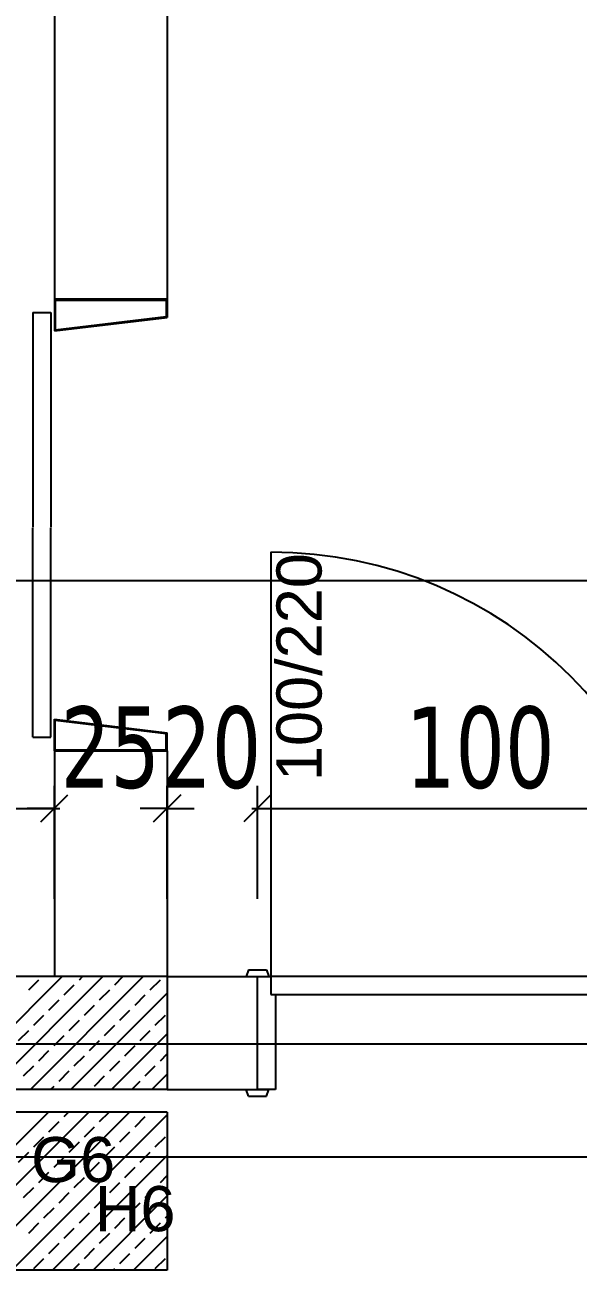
# Model space of a CAD drawing. Header units: millimetres. Extents: x 43168.9 to 43194.6, y -25545.1 to -25543.4.
# Drawn here: x 43170.8246 to 43170.8491, y -25544.5589 to -25544.5038 of the extents above; entities that cross this region are included whole.
import ezdxf
from ezdxf.enums import TextEntityAlignment as Align

# ---------------------------------------------------------------- set-up
doc = ezdxf.new("R2010")
doc.units = ezdxf.units.MM
doc.header["$LTSCALE"] = 200
doc.linetypes.add('DASHDOT', pattern=[1, 0.5, -0.25, 0, -0.25])
doc.linetypes.add('DASHDOT2', pattern=[0.5, 0.25, -0.125, 0, -0.125])
for name, color, linetype in [('aks_sgh', 5, 'DASHDOT2'), ('dograma_sgh', 43, 'Continuous'), ('duv_sgh', 4, 'Continuous'), ('kesitcizgisi_sgh', 22, 'Continuous'), ('kolon-b.a_sgh', 6, 'Continuous'), ('merdi_sgh', 3, 'Continuous'), ('olcuic_sgh', 183, 'Continuous'), ('poz_sgh', 12, 'Continuous'), ('tarama-betonarme_sgh', 223, 'Continuous')]:
    doc.layers.add(name, color=color, linetype=linetype)
doc.styles.add('1-200', font='arial.ttf', dxfattribs={"height": 60})
doc.styles.add('dim', font='VERDANA.TTF', dxfattribs={"width": 0.7})
doc.styles.add('text2', font='arial.ttf')

msp = doc.modelspace()

# ---------------------------------------------------------------- linework, layer by layer
at = {"color": 0, "linetype": 'ByBlock', "lineweight": -2}
for p, q in [((43170.8252790417, -25544.53906761332), (43170.8264790417, -25544.53786761332)), ((43170.8252790417, -25544.53906761332), (43170.8264790417, -25544.53786761332)), ((43170.83147904171, -25544.53786761332), (43170.83027904171, -25544.53906761332)), ((43170.83027904171, -25544.53906761332), (43170.83147904171, -25544.53786761332)), ((43170.83547904171, -25544.53786761332), (43170.8342790417, -25544.53906761332)), ((43170.83547904171, -25544.53786761332), (43170.8342790417, -25544.53906761332))]:
    msp.add_line(p, q, dxfattribs=at)
at = {"layer": 'aks_sgh'}
for p, q in [((43171.17087959124, -25544.54891939969), (43170.19487849217, -25544.54891939969)), ((43171.17087959124, -25544.55391939969), (43170.19487849217, -25544.55391939969))]:
    msp.add_line(p, q, dxfattribs=at)
at = {"layer": 'dograma_sgh', "color": 145}
msp.add_line((43170.83547904171, -25544.52711939969), (43170.83547904171, -25544.54591939969), dxfattribs=at)
at = {"layer": 'dograma_sgh'}
for p, q in [((43170.8344790417, -25544.54561939969), (43170.83437904171, -25544.54591939969)), ((43170.83437904171, -25544.54591939969), (43170.8353790417, -25544.54591939969)), ((43170.8344790417, -25544.54561939969), (43170.8352790417, -25544.54561939969)), ((43170.83487904171, -25544.55091939969), (43170.83487904171, -25544.54591939969)), ((43170.83487904171, -25544.54591939969), (43170.83547904171, -25544.54591939969)), ((43170.8352790417, -25544.54561939969), (43170.8353790417, -25544.54591939969)), ((43170.85427904171, -25544.54591939969), (43170.83547904171, -25544.54591939969)), ((43170.83547904171, -25544.54591939969), (43170.83547904171, -25544.54671939969)), ((43170.83547904171, -25544.54591939969), (43170.83547904171, -25544.54621939969)), ((43170.83547904171, -25544.54621939969), (43170.83547904171, -25544.54671939969)), ((43170.83547904171, -25544.54671939969), (43170.85427904171, -25544.54671939969)), ((43170.83547904171, -25544.54671939969), (43170.8356790417, -25544.54671939969)), ((43170.8356790417, -25544.54671939969), (43170.8356790417, -25544.55091939969)), ((43170.8344790417, -25544.55121939969), (43170.83437904171, -25544.55091939969)), ((43170.83437904171, -25544.55091939969), (43170.8353790417, -25544.55091939969)), ((43170.8356790417, -25544.55091939969), (43170.83487904171, -25544.55091939969)), ((43170.8352790417, -25544.55121939969), (43170.8353790417, -25544.55091939969)), ((43170.8344790417, -25544.55121939969), (43170.8352790417, -25544.55121939969))]:
    msp.add_line(p, q, dxfattribs=at)
at = {"layer": 'dograma_sgh', "color": 145}
msp.add_arc((43170.83547904171, -25544.54591939969), 0.01879999999999999, 0, 90, dxfattribs=at)
at = {"layer": 'duv_sgh'}
for p, q in [((43170.8258790417, -25544.49791939969), (43170.8258790417, -25544.51591939969)), ((43170.83087904171, -25544.49791939969), (43170.83087904171, -25544.51591939969)), ((43170.83087904171, -25544.51591939969), (43170.8258790417, -25544.51591939969)), ((43170.8258790417, -25544.53591939969), (43170.8258790417, -25544.54591939969)), ((43170.83087904171, -25544.53591939969), (43170.8258790417, -25544.53591939969)), ((43170.83087904171, -25544.53591939969), (43170.83087904171, -25544.54591939969)), ((43170.83087904171, -25544.54591939969), (43170.83487904171, -25544.54591939969)), ((43170.83487904171, -25544.55091939969), (43170.83487904171, -25544.54591939969)), ((43170.83087904171, -25544.55091939969), (43170.83487904171, -25544.55091939969))]:
    msp.add_line(p, q, dxfattribs=at)
at = {"layer": 'kesitcizgisi_sgh', "linetype": 'DASHDOT'}
msp.add_line((43170.24962621122, -25544.52837139241), (43171.04213187219, -25544.52837139241), dxfattribs=at)
at = {"layer": 'kolon-b.a_sgh'}
for p, q in [((43170.83087904171, -25544.54591939969), (43170.7828790417, -25544.54591939969)), ((43170.83087904171, -25544.54591939969), (43170.83087904171, -25544.55091939969)), ((43170.83087904171, -25544.55091939969), (43170.7828790417, -25544.55091939969)), ((43170.83087904171, -25544.55191939969), (43170.7828790417, -25544.55191939969)), ((43170.83087904171, -25544.55191939969), (43170.83087904171, -25544.55891939969)), ((43170.83087904171, -25544.55891939969), (43170.7828790417, -25544.55891939969))]:
    msp.add_line(p, q, dxfattribs=at)
at = {"layer": 'merdi_sgh'}
for p, q in [((43170.83087904171, -25544.51591939969), (43170.8258790417, -25544.51591939969)), ((43170.8258790417, -25544.51591939972), (43170.83087904171, -25544.51591939972)), ((43170.8258790417, -25544.51591939972), (43170.8258790417, -25544.51591939972)), ((43170.8258790417, -25544.51591939972), (43170.8258790417, -25544.51731939972)), ((43170.8259190417, -25544.51595939972), (43170.83083904171, -25544.51595939972)), ((43170.8259190417, -25544.51595939972), (43170.8259190417, -25544.51727456238)), ((43170.82628158438, -25544.51591939972), (43170.82628158438, -25544.51595939972)), ((43170.83083904171, -25544.51595939972), (43170.83083904171, -25544.51668371518)), ((43170.83087904171, -25544.51591939972), (43170.83087904171, -25544.51671939972)), ((43170.8249190417, -25544.51651139972), (43170.8249190417, -25544.52601939972)), ((43170.8249190417, -25544.51651139972), (43170.82571904171, -25544.51651139972)), ((43170.82571904171, -25544.51651139972), (43170.82571904171, -25544.52601939972)), ((43170.8258790417, -25544.51731939972), (43170.83087904171, -25544.51671939972)), ((43170.8259190417, -25544.51727456238), (43170.83083904171, -25544.51668371518)), ((43170.8249190417, -25544.53531139972), (43170.8249190417, -25544.52603539972)), ((43170.82571904171, -25544.53531939972), (43170.82571904171, -25544.52604339972)), ((43170.8258790417, -25544.53451939972), (43170.83087904171, -25544.53511939972)), ((43170.8258790417, -25544.53591939972), (43170.8258790417, -25544.53451939972)), ((43170.8259190417, -25544.53456423706), (43170.83083904171, -25544.53515508426)), ((43170.8259190417, -25544.53587939972), (43170.8259190417, -25544.53456423706)), ((43170.8249190417, -25544.53531139972), (43170.82571904171, -25544.53531139972)), ((43170.83083904171, -25544.53587939972), (43170.83083904171, -25544.53515508426)), ((43170.83087904171, -25544.53591939972), (43170.83087904171, -25544.53511939972)), ((43170.83087904171, -25544.53591939972), (43170.8258790417, -25544.53591939972)), ((43170.8258790417, -25544.53591939972), (43170.83087904171, -25544.53591939972)), ((43170.8258790417, -25544.53591939972), (43170.82687904171, -25544.53591939972)), ((43170.8259190417, -25544.53587939972), (43170.83083904171, -25544.53587939972)), ((43170.82628158438, -25544.53591939972), (43170.82628158438, -25544.53587939972))]:
    msp.add_line(p, q, dxfattribs=at)
at = {"layer": 'olcuic_sgh'}
for p, q in [((43170.8258790417, -25544.54246761332), (43170.8258790417, -25544.53746761333)), ((43170.8258790417, -25544.54246761332), (43170.8258790417, -25544.53746761333)), ((43170.83087904171, -25544.54246761332), (43170.83087904171, -25544.53746761333)), ((43170.83087904171, -25544.54246761332), (43170.83087904171, -25544.53746761333)), ((43170.83487904171, -25544.54246761332), (43170.83487904171, -25544.53746761333)), ((43170.83487904171, -25544.54246761332), (43170.83487904171, -25544.53746761333)), ((43170.7876290417, -25544.53846761333), (43170.82612904171, -25544.53846761333)), ((43170.8258790417, -25544.53846761333), (43170.8246790417, -25544.53846761333)), ((43170.83087904171, -25544.53846761333), (43170.82967904171, -25544.53846761333)), ((43170.83087904171, -25544.53846761333), (43170.83207904171, -25544.53846761333)), ((43170.8346290417, -25544.53846761333), (43170.8551290417, -25544.53846761333)), ((43170.83487904171, -25544.53846761333), (43170.83607904171, -25544.53846761333))]:
    msp.add_line(p, q, dxfattribs=at)
at = {"layer": 'tarama-betonarme_sgh'}
for p, q in [((43170.82122510258, -25544.55091939969), (43170.82622510258, -25544.54591939969)), ((43170.8230211538, -25544.55091939969), (43170.82802115381, -25544.54591939969)), ((43170.82481720503, -25544.55091939969), (43170.82981720503, -25544.54591939969)), ((43170.82698633768, -25544.54605619059), (43170.82712312858, -25544.54591939969)), ((43170.8285578825, -25544.54628069699), (43170.8289191798, -25544.54591939969)), ((43170.82474127365, -25544.54650520339), (43170.82519028646, -25544.54605619059)), ((43170.82631281848, -25544.54672970979), (43170.82676183128, -25544.54628069699)), ((43170.82788436329, -25544.5469542162), (43170.8283333761, -25544.54650520339)), ((43170.83012942733, -25544.54650520339), (43170.83057844013, -25544.54605619059)), ((43170.82563929926, -25544.547403229), (43170.82608831207, -25544.5469542162)), ((43170.82661325625, -25544.55091939969), (43170.83087904171, -25544.54665361424)), ((43170.82945590812, -25544.5471787226), (43170.82990492092, -25544.54672970979)), ((43170.82496578006, -25544.54807674821), (43170.82541479286, -25544.54762773541)), ((43170.82721084409, -25544.54762773541), (43170.82765985689, -25544.5471787226)), ((43170.8287823889, -25544.54785224181), (43170.82923140172, -25544.547403229)), ((43170.83035393373, -25544.54807674821), (43170.83080294653, -25544.54762773541)), ((43170.82653732488, -25544.54830125462), (43170.82698633768, -25544.54785224181)), ((43170.8281088697, -25544.54852576102), (43170.8285578825, -25544.54807674821)), ((43170.82429226085, -25544.54875026742), (43170.82474127365, -25544.54830125462)), ((43170.82586380566, -25544.54897477382), (43170.82631281848, -25544.54852576102)), ((43170.82840930748, -25544.55091939969), (43170.83087904171, -25544.54844966546)), ((43170.82968041452, -25544.54875026742), (43170.83012942733, -25544.54830125462)), ((43170.82519028646, -25544.54964829304), (43170.82563929926, -25544.54919928023)), ((43170.82743535049, -25544.54919928023), (43170.82788436329, -25544.54875026742)), ((43170.82900689531, -25544.54942378663), (43170.82945590812, -25544.54897477382)), ((43170.82676183128, -25544.54987279944), (43170.82721084409, -25544.54942378663)), ((43170.8283333761, -25544.55009730584), (43170.8287823889, -25544.54964829304)), ((43170.83057844013, -25544.54964829304), (43170.83087904171, -25544.54934769146)), ((43170.82451676725, -25544.55032181224), (43170.82496578006, -25544.54987279944)), ((43170.82608831207, -25544.55054631865), (43170.82653732488, -25544.55009730584)), ((43170.82765985689, -25544.55077082505), (43170.8281088697, -25544.55032181224)), ((43170.82990492092, -25544.55032181224), (43170.83035393373, -25544.54987279944)), ((43170.8302053587, -25544.55091939969), (43170.83087904171, -25544.55024571668)), ((43170.82571523103, -25544.55091939969), (43170.82586380566, -25544.55077082505)), ((43170.82930733348, -25544.55091939969), (43170.82968041452, -25544.55054631865)), ((43170.81861325626, -25544.55891939969), (43170.82561325625, -25544.55191939969)), ((43170.82040930747, -25544.55891939969), (43170.82740930748, -25544.55191939969)), ((43170.8222053587, -25544.55891939969), (43170.8292053587, -25544.55191939969)), ((43170.82400140993, -25544.55891939969), (43170.83087904171, -25544.55204176791)), ((43170.82631281848, -25544.55211786347), (43170.82651128226, -25544.55191939969)), ((43170.82788436329, -25544.55234236987), (43170.82830733348, -25544.55191939969)), ((43170.82563929926, -25544.55279138268), (43170.82608831207, -25544.55234236987)), ((43170.82721084409, -25544.55301588908), (43170.82765985689, -25544.55256687627)), ((43170.82945590812, -25544.55256687627), (43170.82990492092, -25544.55211786347)), ((43170.82496578006, -25544.55346490188), (43170.82541479286, -25544.55301588908)), ((43170.8287823889, -25544.55324039548), (43170.82923140172, -25544.55279138268)), ((43170.83035393373, -25544.55346490188), (43170.83080294653, -25544.55301588908)), ((43170.82429226085, -25544.5541384211), (43170.82474127365, -25544.55368940829)), ((43170.82653732488, -25544.55368940829), (43170.82698633768, -25544.55324039548)), ((43170.8281088697, -25544.55391391469), (43170.8285578825, -25544.55346490188)), ((43170.82968041452, -25544.5541384211), (43170.83012942733, -25544.55368940829)), ((43170.82579746115, -25544.55891939969), (43170.83087904171, -25544.55383781913)), ((43170.82586380566, -25544.5543629275), (43170.82631281848, -25544.55391391469)), ((43170.82743535049, -25544.5545874339), (43170.82788436329, -25544.5541384211)), ((43170.82519028646, -25544.55503644671), (43170.82563929926, -25544.5545874339)), ((43170.82900689531, -25544.5548119403), (43170.82945590812, -25544.5543629275)), ((43170.83057844013, -25544.55503644671), (43170.83087904171, -25544.55473584513)), ((43170.82451676725, -25544.55570996592), (43170.82496578006, -25544.55526095311)), ((43170.82676183128, -25544.55526095311), (43170.82721084409, -25544.5548119403)), ((43170.8283333761, -25544.55548545951), (43170.8287823889, -25544.55503644671)), ((43170.82990492092, -25544.55570996592), (43170.83035393373, -25544.55526095311)), ((43170.82608831207, -25544.55593447232), (43170.82653732488, -25544.55548545951)), ((43170.82759351237, -25544.55891939969), (43170.83087904171, -25544.55563387036)), ((43170.82765985689, -25544.55615897872), (43170.8281088697, -25544.55570996592)), ((43170.82541479286, -25544.55660799153), (43170.82586380566, -25544.55615897872)), ((43170.82698633768, -25544.55683249793), (43170.82743535049, -25544.55638348512)), ((43170.82923140172, -25544.55638348512), (43170.82968041452, -25544.55593447232)), ((43170.82474127365, -25544.55728151074), (43170.82519028646, -25544.55683249793)), ((43170.8285578825, -25544.55705700433), (43170.82900689531, -25544.55660799153)), ((43170.83012942733, -25544.55728151074), (43170.83057844013, -25544.55683249793)), ((43170.83080294653, -25544.55660799153), (43170.83087904171, -25544.55653189636)), ((43170.82631281848, -25544.55750601714), (43170.82676183128, -25544.55705700433)), ((43170.82788436329, -25544.55773052354), (43170.8283333761, -25544.55728151074)), ((43170.8293895636, -25544.55891939969), (43170.83087904171, -25544.55742992158)), ((43170.82945590812, -25544.55795502994), (43170.82990492092, -25544.55750601714)), ((43170.82563929926, -25544.55817953635), (43170.82608831207, -25544.55773052354)), ((43170.82721084409, -25544.55840404275), (43170.82765985689, -25544.55795502994)), ((43170.82496578006, -25544.55885305556), (43170.82541479286, -25544.55840404275)), ((43170.82669548715, -25544.55891939969), (43170.82698633768, -25544.55862854916)), ((43170.8287823889, -25544.55862854916), (43170.82923140172, -25544.55817953635)), ((43170.83035393373, -25544.55885305556), (43170.83080294653, -25544.55840404275)), ((43170.82849153837, -25544.55891939969), (43170.8285578825, -25544.55885305556))]:
    msp.add_line(p, q, dxfattribs=at)

# ---------------------------------------------------------------- texts
at = {"layer": 'aks_sgh', "style": '1-200'}
for s, p in [('G6', (43170.82484775595, -25544.55502657354)), ('G6', (43170.82484775595, -25544.55502657354)), ('H6', (43170.82767618307, -25544.55719814642))]:
    msp.add_text(s, height=0.002, rotation=5.211020732175437e-06, dxfattribs=at).set_placement(p)
at = {"layer": 'olcuic_sgh', "color": 2, "style": 'dim', "width": 0.7}
for s, p in [('25', (43170.82616198328, -25544.53755518888)), ('20', (43170.83065352122, -25544.53755518888)), ('100', (43170.84145275561, -25544.53755639774))]:
    msp.add_text(s, height=0.0036, dxfattribs=at).set_placement(p)
at = {"layer": 'poz_sgh', "style": 'text2'}
msp.add_text('100/220', height=0.002, rotation=90, dxfattribs=at).set_placement((43170.83772176376, -25544.53221247006), align=Align.CENTER)

doc.saveas('drawing.dxf')
